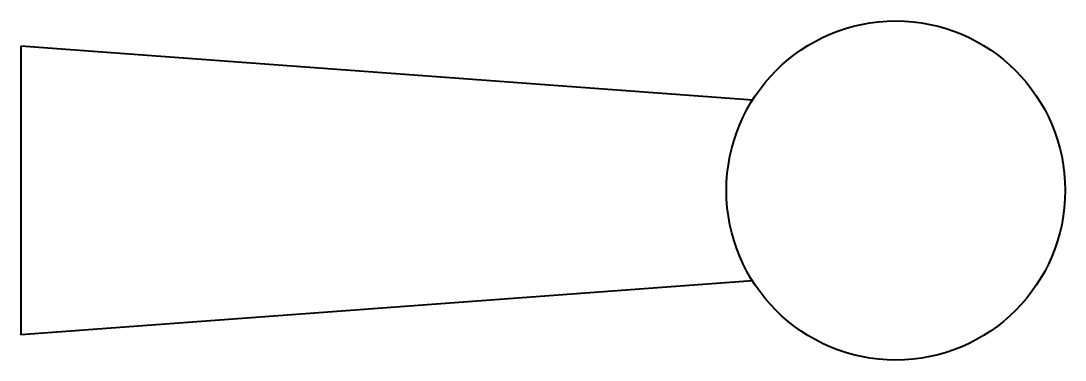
# Model space of a CAD drawing. Header units: millimetres. Extents: x 300 to 445, y -24 to 24.
import ezdxf

# ---------------------------------------------------------------- set-up
doc = ezdxf.new("R2010")
doc.units = ezdxf.units.MM
doc.layers.add('ModelSketch_Visible', color=7, linetype='Continuous', lineweight=40)

msp = doc.modelspace()

# ---------------------------------------------------------------- linework, layer by layer
at = {"layer": 'ModelSketch_Visible'}
for p, q in [((300, 20), (300, -20)), ((401.5, 12.5), (300, 20)), ((401.5, -12.5), (300, -20))]:
    msp.add_line(p, q, dxfattribs=at)
msp.add_circle((421.4, 0), 23.5, dxfattribs=at)

doc.saveas('drawing.dxf')
